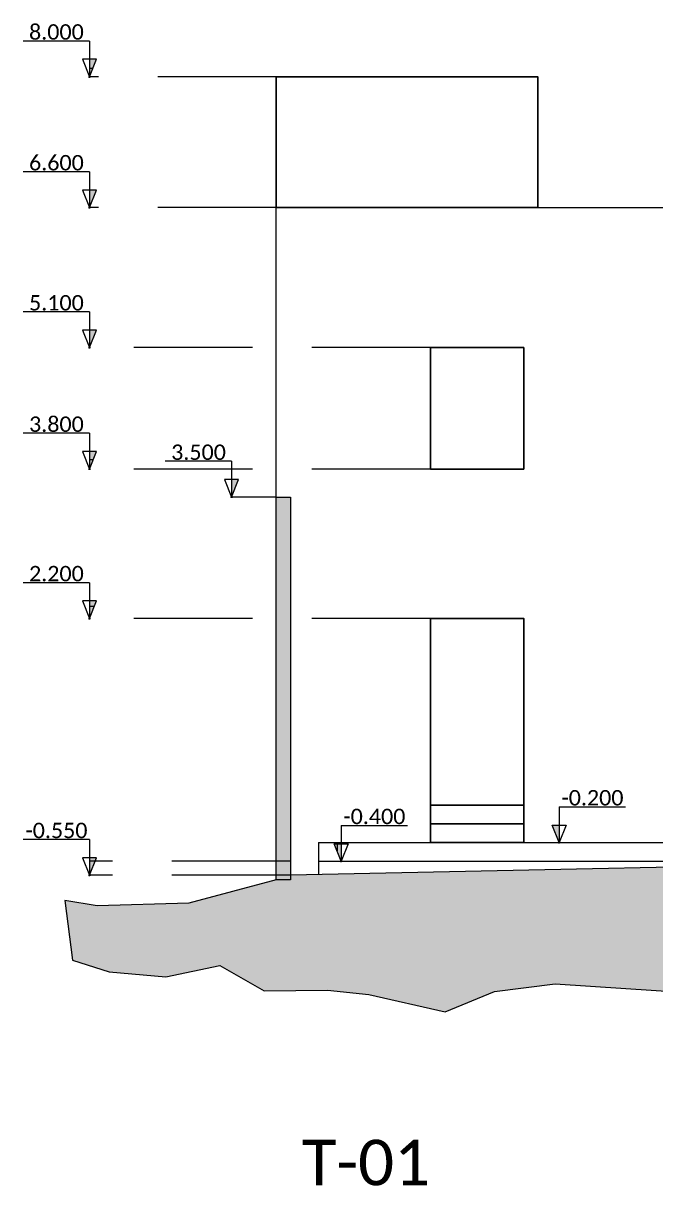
# Model space of a CAD drawing. Header units: metres. Extents: x -197 to 1099, y -24 to 14.
# Drawn here: x 598.43 to 605.21, y -3.87 to 8.57 of the extents above; entities that cross this region are included whole.
import ezdxf
from ezdxf.enums import TextEntityAlignment as Align

# ---------------------------------------------------------------- set-up
doc = ezdxf.new("R2010")
doc.units = ezdxf.units.M
doc.header["$LTSCALE"] = 0.001
doc.header["$PDMODE"] = 34
doc.header["$PDSIZE"] = 0.01
doc.linetypes.add('HIDDENX2', pattern=[19.05, 12.7, -6.35])
doc.layers.get('0').update_dxf_attribs({"lineweight": 13, "true_color": 0x000000})
doc.layers.get('Defpoints').update_dxf_attribs({"lineweight": 13, "true_color": 0x000000})
for name, color, linetype, lineweight, true_color in [('Jach-Anotaciones-CalidaddeLínea  0.13', 7, 'Continuous', 13, 0x000000), ('Jach-Anotaciones-Hatch-Lum100%', 7, 'Continuous', 13, 0x000000), ('Jach-Anotaciones-Hatch-Lum80%', 250, 'Continuous', 13, 0x333333), ('JACH-Anotaciones-Textos-Lum75% @ 0.075', 7, 'Continuous', 13, 0x404040), ('JACH-Arq-Lineas-Proyeccion Niveles cortes', 9, 'HIDDENX2', 13, 0x808080), ('JACH-Arq-Muros01-Carga', 7, 'Continuous', 25, 0x000000)]:
    doc.layers.add(name, color=color, linetype=linetype, lineweight=lineweight, true_color=true_color)
doc.styles.add('00e-Annotative-Titulos-JACH(6.5mm)', font='calibri.ttf', dxfattribs={"height": 6.5})
doc.styles.add('02a-Calibri-JACH(1.8mm)', font='calibri.ttf', dxfattribs={"height": 2.2})
pattern_1 = [(0, (169.421, 45.032), (0, 6.985), [5.08, -1.905]), (90, (169.421, 45.032), (-6.985, 4e-16), [5.08, -1.905])]

# ---------------------------------------------------------------- blocks, each defined once
blk = doc.blocks.new('*U518')
at = {"lineweight": 0, "ltscale": 100}
h = blk.add_hatch(dxfattribs=at)
h.set_pattern_fill('ANGLE', color=256)
h.set_pattern_definition(pattern_1)
h.paths.add_polyline_path([(0, 2.5), (0, 0), (1, 2.5)])
h = blk.add_hatch(color=256, dxfattribs=at)
h.dxf.hatch_style = 1
h.paths.add_polyline_path([(0, 2.5), (0, 0), (1, 2.5)])
for points in [[(0, 5.1), (-9.47, 5.1)], [(0, 5.1), (0, 1.25)]]:
    blk.add_lwpolyline(points, dxfattribs=at)
for points in [[(0, 0), (1, 2.5), (-1, 2.5)], [(0, 2.5), (0, 0), (1, 2.5)]]:
    blk.add_lwpolyline(points, close=True, dxfattribs=at)
blk.add_point((0, 0), dxfattribs=at)
at = {"lineweight": 0, "ltscale": 100, "style": '02a-Calibri-JACH(1.8mm)'}
blk.add_attdef('ALT', text='', height=2.2, dxfattribs=at).set_placement((-4.73, 6.4), align=Align.MIDDLE_CENTER)
blk = doc.blocks.new('*U519')
at = {"lineweight": 0, "ltscale": 100}
h = blk.add_hatch(dxfattribs=at)
h.set_pattern_fill('ANGLE', color=256)
h.set_pattern_definition(pattern_1)
h.paths.add_polyline_path([(0, 2.5), (0, 0), (1, 2.5)])
h = blk.add_hatch(color=256, dxfattribs=at)
h.dxf.hatch_style = 1
h.paths.add_polyline_path([(0, 2.5), (0, 0), (1, 2.5)])
for points in [[(0, 5.1), (-9.47, 5.1)], [(0, 5.1), (0, 1.25)]]:
    blk.add_lwpolyline(points, dxfattribs=at)
for points in [[(0, 0), (1, 2.5), (-1, 2.5)], [(0, 2.5), (0, 0), (1, 2.5)]]:
    blk.add_lwpolyline(points, close=True, dxfattribs=at)
blk.add_point((0, 0), dxfattribs=at)
at = {"lineweight": 0, "ltscale": 100, "style": '02a-Calibri-JACH(1.8mm)'}
blk.add_attdef('ALT', text='', height=2.2, dxfattribs=at).set_placement((-4.73, 6.4), align=Align.MIDDLE_CENTER)
blk = doc.blocks.new('*U520')
at = {"lineweight": 0, "ltscale": 100}
h = blk.add_hatch(dxfattribs=at)
h.set_pattern_fill('ANGLE', color=256)
h.set_pattern_definition(pattern_1)
h.paths.add_polyline_path([(0, 2.5), (0, 0), (1, 2.5)])
h = blk.add_hatch(color=256, dxfattribs=at)
h.dxf.hatch_style = 1
h.paths.add_polyline_path([(0, 2.5), (0, 0), (1, 2.5)])
for points in [[(0, 5.1), (-9.47, 5.1)], [(0, 5.1), (0, 1.25)]]:
    blk.add_lwpolyline(points, dxfattribs=at)
for points in [[(0, 0), (1, 2.5), (-1, 2.5)], [(0, 2.5), (0, 0), (1, 2.5)]]:
    blk.add_lwpolyline(points, close=True, dxfattribs=at)
blk.add_point((0, 0), dxfattribs=at)
at = {"lineweight": 0, "ltscale": 100, "style": '02a-Calibri-JACH(1.8mm)'}
blk.add_attdef('ALT', text='', height=2.2, dxfattribs=at).set_placement((-4.73, 6.4), align=Align.MIDDLE_CENTER)
blk = doc.blocks.new('*U514')
at = {"lineweight": 0, "ltscale": 100}
h = blk.add_hatch(dxfattribs=at)
h.set_pattern_fill('ANGLE', color=256)
h.set_pattern_definition(pattern_1)
h.paths.add_polyline_path([(0, 2.5), (0, 0), (1, 2.5)])
h = blk.add_hatch(color=256, dxfattribs=at)
h.dxf.hatch_style = 1
h.paths.add_polyline_path([(0, 2.5), (0, 0), (1, 2.5)])
for points in [[(0, 5.1), (-9.47, 5.1)], [(0, 5.1), (0, 1.25)]]:
    blk.add_lwpolyline(points, dxfattribs=at)
for points in [[(0, 0), (1, 2.5), (-1, 2.5)], [(0, 2.5), (0, 0), (1, 2.5)]]:
    blk.add_lwpolyline(points, close=True, dxfattribs=at)
blk.add_point((0, 0), dxfattribs=at)
at = {"lineweight": 0, "ltscale": 100, "style": '02a-Calibri-JACH(1.8mm)'}
blk.add_attdef('ALT', text='', height=2.2, dxfattribs=at).set_placement((-4.73, 6.4), align=Align.MIDDLE_CENTER)
blk = doc.blocks.new('*U515')
at = {"lineweight": 0, "ltscale": 100}
h = blk.add_hatch(dxfattribs=at)
h.set_pattern_fill('ANGLE', color=256)
h.set_pattern_definition(pattern_1)
h.paths.add_polyline_path([(0, 2.5), (0, 0), (1, 2.5)])
h = blk.add_hatch(color=256, dxfattribs=at)
h.dxf.hatch_style = 1
h.paths.add_polyline_path([(0, 2.5), (0, 0), (1, 2.5)])
for points in [[(0, 5.1), (-9.47, 5.1)], [(0, 5.1), (0, 1.25)]]:
    blk.add_lwpolyline(points, dxfattribs=at)
for points in [[(0, 0), (1, 2.5), (-1, 2.5)], [(0, 2.5), (0, 0), (1, 2.5)]]:
    blk.add_lwpolyline(points, close=True, dxfattribs=at)
blk.add_point((0, 0), dxfattribs=at)
at = {"lineweight": 0, "ltscale": 100, "style": '02a-Calibri-JACH(1.8mm)'}
blk.add_attdef('ALT', text='', height=2.2, dxfattribs=at).set_placement((-4.73, 6.4), align=Align.MIDDLE_CENTER)
blk = doc.blocks.new('*U433')
at = {"lineweight": 0, "ltscale": 100}
h = blk.add_hatch(dxfattribs=at)
h.set_pattern_fill('ANGLE', color=256)
h.set_pattern_definition(pattern_1)
h.paths.add_polyline_path([(0, 2.5), (0, 0), (1, 2.5)])
h = blk.add_hatch(color=256, dxfattribs=at)
h.dxf.hatch_style = 1
h.paths.add_polyline_path([(0, 2.5), (0, 0), (1, 2.5)])
for points in [[(0, 5.1), (-9.47, 5.1)], [(0, 5.1), (0, 1.25)]]:
    blk.add_lwpolyline(points, dxfattribs=at)
for points in [[(0, 0), (1, 2.5), (-1, 2.5)], [(0, 2.5), (0, 0), (1, 2.5)]]:
    blk.add_lwpolyline(points, close=True, dxfattribs=at)
blk.add_point((0, 0), dxfattribs=at)
at = {"lineweight": 0, "ltscale": 100, "style": '02a-Calibri-JACH(1.8mm)'}
blk.add_attdef('ALT', text='', height=2.2, dxfattribs=at).set_placement((-4.73, 6.4), align=Align.MIDDLE_CENTER)
blk = doc.blocks.new('*U434')
at = {"lineweight": 0, "ltscale": 100}
h = blk.add_hatch(dxfattribs=at)
h.set_pattern_fill('ANGLE', color=256)
h.set_pattern_definition(pattern_1)
h.paths.add_polyline_path([(0, 2.5), (0, 0), (1, 2.5)])
h = blk.add_hatch(color=256, dxfattribs=at)
h.dxf.hatch_style = 1
h.paths.add_polyline_path([(0, 2.5), (0, 0), (1, 2.5)])
for points in [[(0, 5.1), (-9.47, 5.1)], [(0, 5.1), (0, 1.25)]]:
    blk.add_lwpolyline(points, dxfattribs=at)
for points in [[(0, 0), (1, 2.5), (-1, 2.5)], [(0, 2.5), (0, 0), (1, 2.5)]]:
    blk.add_lwpolyline(points, close=True, dxfattribs=at)
blk.add_point((0, 0), dxfattribs=at)
at = {"lineweight": 0, "ltscale": 100, "style": '02a-Calibri-JACH(1.8mm)'}
blk.add_attdef('ALT', text='', height=2.2, dxfattribs=at).set_placement((-4.73, 6.4), align=Align.MIDDLE_CENTER)
blk = doc.blocks.new('*U435')
at = {"lineweight": 0, "ltscale": 100}
h = blk.add_hatch(dxfattribs=at)
h.set_pattern_fill('ANGLE', color=256)
h.set_pattern_definition(pattern_1)
h.paths.add_polyline_path([(0, 2.5), (0, 0), (1, 2.5)])
h = blk.add_hatch(color=256, dxfattribs=at)
h.dxf.hatch_style = 1
h.paths.add_polyline_path([(0, 2.5), (0, 0), (1, 2.5)])
for points in [[(0, 5.1), (-9.47, 5.1)], [(0, 5.1), (0, 1.25)]]:
    blk.add_lwpolyline(points, dxfattribs=at)
for points in [[(0, 0), (1, 2.5), (-1, 2.5)], [(0, 2.5), (0, 0), (1, 2.5)]]:
    blk.add_lwpolyline(points, close=True, dxfattribs=at)
blk.add_point((0, 0), dxfattribs=at)
at = {"lineweight": 0, "ltscale": 100, "style": '02a-Calibri-JACH(1.8mm)'}
blk.add_attdef('ALT', text='', height=2.2, dxfattribs=at).set_placement((-4.73, 6.4), align=Align.MIDDLE_CENTER)
blk = doc.blocks.new('*U436')
at = {"lineweight": 0, "ltscale": 100}
h = blk.add_hatch(dxfattribs=at)
h.set_pattern_fill('ANGLE', color=256)
h.set_pattern_definition(pattern_1)
h.paths.add_polyline_path([(0, 2.5), (0, 0), (1, 2.5)])
h = blk.add_hatch(color=256, dxfattribs=at)
h.dxf.hatch_style = 1
h.paths.add_polyline_path([(0, 2.5), (0, 0), (1, 2.5)])
for points in [[(0, 5.1), (-9.47, 5.1)], [(0, 5.1), (0, 1.25)]]:
    blk.add_lwpolyline(points, dxfattribs=at)
for points in [[(0, 0), (1, 2.5), (-1, 2.5)], [(0, 2.5), (0, 0), (1, 2.5)]]:
    blk.add_lwpolyline(points, close=True, dxfattribs=at)
blk.add_point((0, 0), dxfattribs=at)
at = {"lineweight": 0, "ltscale": 100, "style": '02a-Calibri-JACH(1.8mm)'}
blk.add_attdef('ALT', text='', height=2.2, dxfattribs=at).set_placement((-4.73, 6.4), align=Align.MIDDLE_CENTER)

msp = doc.modelspace()

# ---------------------------------------------------------------- hatches: boundary and pattern name
at = {"layer": 'Jach-Anotaciones-Hatch-Lum100%', "ltscale": 100}
h = msp.add_hatch(color=256, dxfattribs=at)
h.dxf.hatch_style = 1
h.paths.add_polyline_path([(601.14437, 3.5), (601.29433, 3.5), (601.29433, -0.6), (601.14437, -0.6)])
at = {"layer": 'Jach-Anotaciones-Hatch-Lum80%', "ltscale": 100}
h = msp.add_hatch(dxfattribs=at)
h.set_pattern_fill('EARTH', color=256, scale=0.03, angle=45, double=1)
h.set_pattern_definition([(45, (283.33738, 0), (0, 0.26940768), [0.1905, -0.1905]), (45, (283.28686, 0.05051), (0, 0.26940768), [0.1905, -0.1905]), (45, (283.23635, 0.10103), (0, 0.26940768), [0.1905, -0.1905]), (135, (283.23635, 0.1347), (-0.26940768, 0), [0.1905, -0.1905]), (135, (283.28686, 0.18522), (-0.26940768, 0), [0.1905, -0.1905]), (135, (283.33738, 0.23573), (-0.26940768, 0), [0.1905, -0.1905])])
h.paths.add_polyline_path([(625.77571, -0.20093), (622.67333, -0.20093), (622.67333, -0.4), (622.52336, -0.4), (622.52336, -0.15), (608.44578, -0.4), (601.29433, -0.55), (601.29433, -0.6), (601.14437, -0.6), (600.207, -0.84931), (599.22561, -0.87644), (598.8784, -0.82063), (598.96012, -1.46036), (599.35508, -1.58287), (599.96115, -1.63731), (600.53998, -1.51481), (601.01537, -1.78928), (601.69083, -1.78023), (602.13347, -1.82787), (602.95064, -2.01162), (603.4818, -1.79384), (604.12873, -1.71217), (605.58933, -1.80791), (606.6857, -2.46805), (607.96593, -2.75389), (608.93973, -2.44764), (609.72966, -2.15499), (610.65579, -1.90319), (612.49212, -1.31081), (613.34334, -1.68512), (615.4067, -1.92332), (616.28516, -1.82124), (617.00019, -1.67832), (618.54185, -2.12668), (619.50202, -2.09265), (620.43496, -1.60265), (621.76967, -1.64348), (622.06931, -1.20792), (623.26517, -0.79865), (625.06281, -1.32128), (626.1414, -0.95108)])

# ---------------------------------------------------------------- linework, layer by layer
at = {"layer": 'Jach-Anotaciones-CalidaddeLínea  0.13', "ltscale": 100}
for points in [[(601.14437, 0.2), (601.14437, 6.6), (605.44577, 6.6), (605.44577, 0.2)], [(601.59433, -0.2), (607.86937, -0.2)], [(601.59433, -0.2), (601.59433, -0.54371)], [(608.44578, -0.4), (601.29433, -0.55), (601.29433, -0.6), (601.14437, -0.6), (600.207, -0.84931), (599.22561, -0.87644), (598.8784, -0.82063), (598.96012, -1.46036), (599.35508, -1.58287), (599.96115, -1.63731), (600.53998, -1.51481), (601.01537, -1.78928), (601.69083, -1.78023), (602.13347, -1.82787), (602.95064, -2.01162), (603.4818, -1.79384), (604.12873, -1.71217), (605.58933, -1.80791)], [(601.59433, -0.4), (607.86937, -0.4)]]:
    msp.add_lwpolyline(points, dxfattribs=at)
msp.add_lwpolyline([(601.14437, 3.5), (601.29433, 3.5), (601.29433, -0.6), (601.14437, -0.6)], close=True, dxfattribs=at)
at = {"layer": 'JACH-Arq-Lineas-Proyeccion Niveles cortes', "ltscale": 100}
for points in [[(601.14437, 8), (599.14437, 8)], [(601.14437, 6.6), (599.14437, 6.6)], [(602.79437, 5.1), (599.14437, 5.1)], [(602.79437, 3.8), (599.14437, 3.8)], [(601.14437, 3.5), (600.66603, 3.5)], [(602.79437, 2.2), (599.14437, 2.2)], [(601.29433, -0.4), (599.14437, -0.4)], [(601.29433, -0.55), (599.14437, -0.55)]]:
    msp.add_lwpolyline(points, dxfattribs=at)
at = {"layer": 'JACH-Arq-Muros01-Carga', "ltscale": 100}
for points in [[(601.14437, 6.6), (603.94437, 6.6), (603.94437, 8), (601.14437, 8)], [(602.79437, 3.8), (603.79437, 3.8), (603.79437, 5.1), (602.79437, 5.1)], [(602.79437, -0.2), (603.79437, -0.2), (603.79437, 2.2), (602.79437, 2.2)]]:
    msp.add_lwpolyline(points, close=True, dxfattribs=at)
for points in [[(603.79437, 0.2), (602.79437, 0.2)], [(603.79437, 0), (602.79437, 0)]]:
    msp.add_lwpolyline(points, dxfattribs=at)

# ---------------------------------------------------------------- block references
at = {"layer": 'JACH-Anotaciones-Textos-Lum75% @ 0.075', "ltscale": 100, "xscale": 0.075, "yscale": 0.075, "zscale": 0.075}
for name, p, values in [('*U436', (599.14437, 8), {'ALT': '8.000'}), ('*U520', (599.14437, 6.6), {'ALT': '6.600'}), ('*U435', (599.14437, 5.1), {'ALT': '5.100'}), ('*U434', (599.14437, 3.8), {'ALT': '3.800'}), ('*U433', (600.66603, 3.5), {'ALT': '3.500'}), ('*U519', (599.14437, 2.2), {'ALT': '2.200'}), ('*U518', (599.14437, -0.55), {'ALT': '-0.550'})]:
    msp.add_blockref(name, p, dxfattribs=at).add_auto_attribs(values)
at = {"layer": 'JACH-Anotaciones-Textos-Lum75% @ 0.075', "ltscale": 100}
ref = msp.add_blockref('*U514', (604.17416, -0.2), dxfattribs=dict(at, xscale=-0.075, yscale=0.075, zscale=0.075))
ref.add_attrib('ALT', '-0.200', dxfattribs={"layer": '0', "lineweight": 0, "ltscale": 100, "height": 0.165, "style": '02a-Calibri-JACH(1.8mm)'}).set_placement((604.52912, 0.28006), align=Align.MIDDLE_CENTER)
ref = msp.add_blockref('*U515', (601.83893, -0.4), dxfattribs=dict(at, xscale=-0.075, yscale=0.075, zscale=0.075))
ref.add_attrib('ALT', '-0.400', dxfattribs={"layer": '0', "lineweight": 0, "ltscale": 100, "height": 0.165, "style": '02a-Calibri-JACH(1.8mm)'}).set_placement((602.19389, 0.08006), align=Align.MIDDLE_CENTER)

# ---------------------------------------------------------------- texts
at = {"layer": 'Defpoints', "color": 1, "ltscale": 100, "style": '00e-Annotative-Titulos-JACH(6.5mm)'}
msp.add_text('T-01', height=0.4875, dxfattribs=at).set_placement((602.10386, -3.62572), align=Align.MIDDLE_CENTER)

doc.saveas('drawing.dxf')
